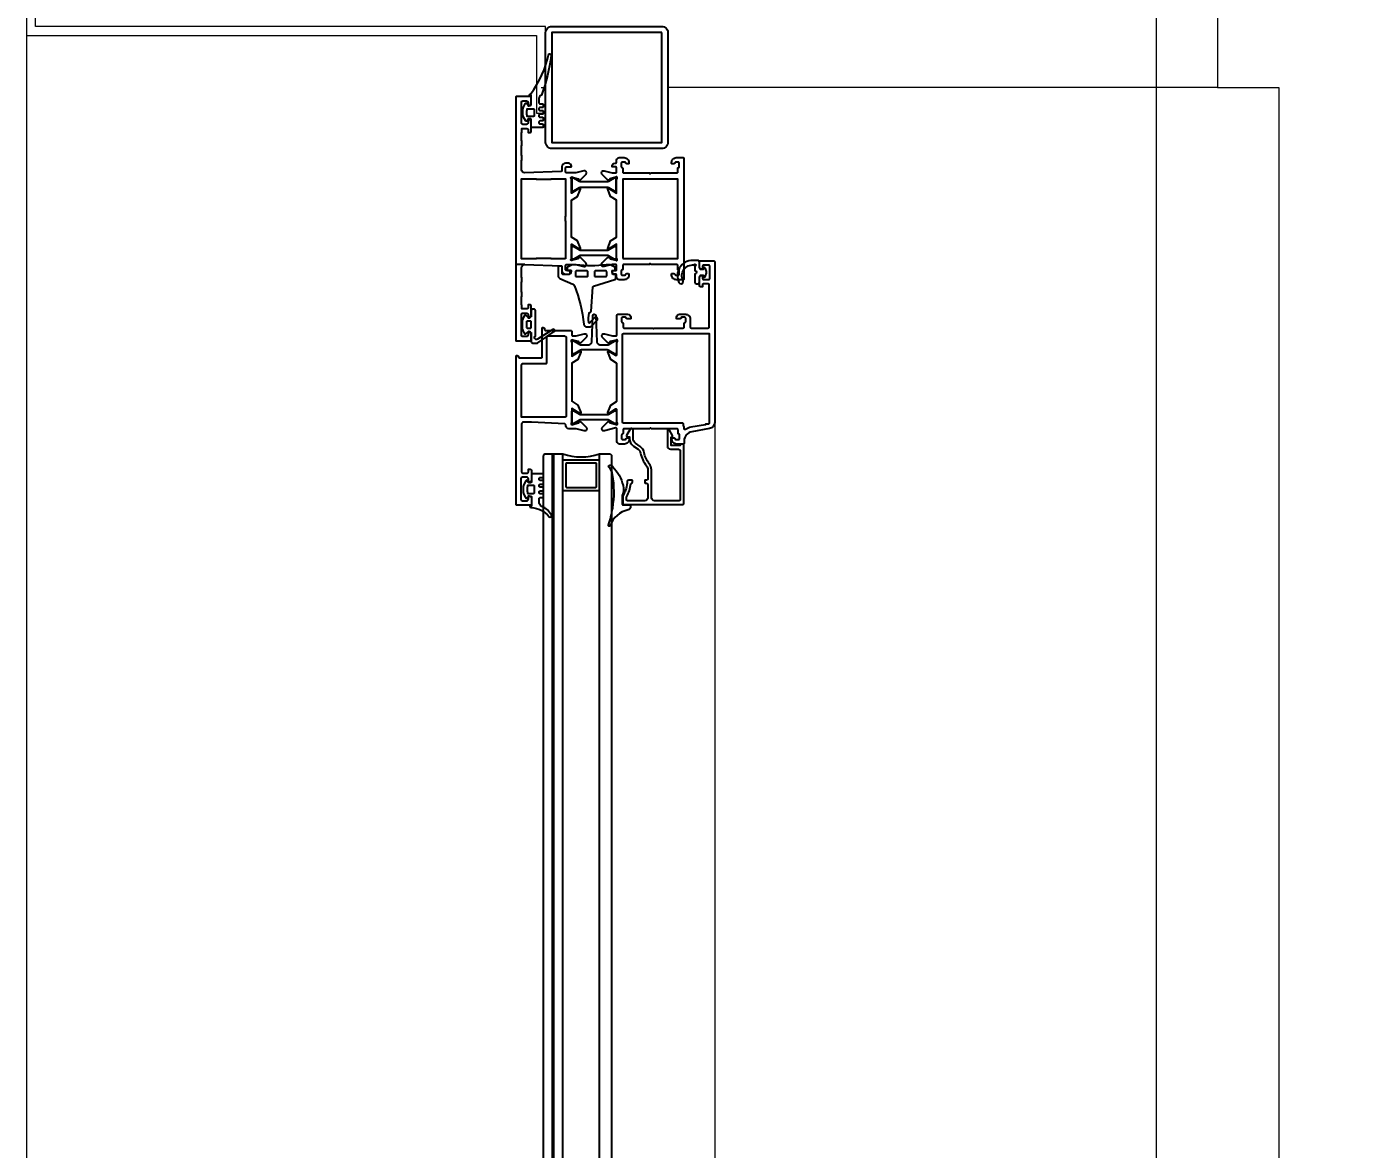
# Model space of a CAD drawing. Extents: x -1439 to 34962, y -872 to 8330.
# Drawn here: x 16783.84 to 16827.09, y 1990.7 to 2027.5 of the extents above; entities that cross this region are included whole.
import ezdxf

# ---------------------------------------------------------------- set-up
doc = ezdxf.new("R2010")
doc.units = 0
doc.linetypes.add('HIDDEN', pattern=[0.375, 0.25, -0.125])
doc.layers.get('0').update_dxf_attribs({"color": 9, "lineweight": 9})
doc.layers.get('Defpoints').update_dxf_attribs({"color": 9, "lineweight": 9})
for name, color, linetype, lineweight in [('06D', 9, 'Continuous', 9), ('10', 9, 'Continuous', 9), ('10A', 9, 'Continuous', 9), ('14', 9, 'Continuous', 9), ('15', 9, 'Continuous', 9)]:
    doc.layers.add(name, color=color, linetype=linetype, lineweight=lineweight)
doc.styles.add('MuuM_TEXT-STANDART', font='ARIALN.TTF')
doc.dimstyles.new('MuuM_DIM50', dxfattribs={"dimscale": 5, "dimtxt": 2, "dimasz": 1, "dimexe": 1, "dimexo": 1, "dimgap": 1, "dimtad": 1, "dimdec": 1, "dimrnd": 0.5, "dimdsep": 46, "dimtxsty": 'MuuM_TEXT-STANDART', "dimblk": 'ARCHTICK', "dimcen": 0, "dimdle": 0.15, "dimclrd": 256, "dimclre": 256, "dimclrt": 256, "dimadec": 0, "dimazin": 0, "dimtfac": 5, "dimtdec": 1, "dimtix": 1, "dimtmove": 2, "dimatfit": 3, "dimldrblk": 'DOT', "dimfxl": 3, "dimfxlon": 1, "dimtolj": 1, "dimlwd": -1, "dimlwe": -1, "dimarcsym": 0})

# ---------------------------------------------------------------- blocks, each defined once
blk = doc.blocks.new('ciftkanatdograma_pr2')
at = {"layer": '06D', "lineweight": 25, "ltscale": 0.5}
for p, q in [((-15.205, -0.563), (-15.205, -1.763)), ((-14.205, -0.563), (-14.205, -1.763))]:
    blk.add_line(p, q, dxfattribs=at)
at = {"layer": '06D'}
for points in [[(-0.3, 17), (-149.7, 17)], [(-7.711, -5.535), (-141.935, -5.535)], [(-1.997, -22), (-1.997, -24), (-148, -24), (-148, -22)]]:
    blk.add_lwpolyline(points, dxfattribs=at)
at = {"layer": '06D', "lineweight": 25, "ltscale": 0.5}
for points in [[(-15.762, 0.475, -0.220745), (-16.072, -0.119, 0.651907), (-16.016, -0.188, 0.176952), (-15.724, 0.128, -0.281357), (-15.581, 0.216), (-15.5, 0.216), (-15.486, 0.216), (-15.479, 0.215), (-15.472, 0.214), (-15.464, 0.211), (-15.457, 0.207), (-15.451, 0.201), (-15.446, 0.195), (-15.442, 0.188), (-15.439, 0.181), (-15.436, 0.166), (-15.436, 0.09), (-15.436, 0.087), (-15.436, 0.084), (-15.434, 0.081), (-15.433, 0.079), (-15.431, 0.076), (-15.428, 0.074), (-15.425, 0.072), (-15.422, 0.071), (-15.416, 0.07), (-15.336, 0.07), (-15.334, 0.07), (-15.331, 0.071), (-15.328, 0.072), (-15.325, 0.074), (-15.322, 0.076), (-15.32, 0.079), (-15.318, 0.081), (-15.317, 0.084), (-15.316, 0.09), (-15.316, 0.166), (-15.316, 0.173), (-15.314, 0.181), (-15.311, 0.188), (-15.307, 0.195), (-15.302, 0.201), (-15.295, 0.207), (-15.288, 0.211), (-15.281, 0.214), (-15.266, 0.216), (-15.259, 0.215), (-15.252, 0.214), (-15.244, 0.211), (-15.237, 0.207), (-15.231, 0.201), (-15.226, 0.195), (-15.222, 0.188), (-15.219, 0.181), (-15.216, 0.166), (-15.216, 0.09), (-15.216, 0.087), (-15.216, 0.084), (-15.214, 0.081), (-15.213, 0.079), (-15.211, 0.076), (-15.208, 0.074), (-15.205, 0.072), (-15.202, 0.071), (-15.196, 0.07), (-15.116, 0.07), (-15.114, 0.07), (-15.111, 0.071), (-15.108, 0.072), (-15.105, 0.074), (-15.102, 0.076), (-15.1, 0.079), (-15.098, 0.081), (-15.097, 0.084), (-15.096, 0.09), (-15.096, 0.166), (-15.096, 0.173), (-15.094, 0.181), (-15.091, 0.188), (-15.087, 0.195), (-15.082, 0.201), (-15.075, 0.207), (-15.068, 0.211), (-15.061, 0.214), (-15.046, 0.216), (-15.039, 0.215), (-15.032, 0.214), (-15.024, 0.211), (-15.017, 0.207), (-15.011, 0.201), (-15.006, 0.195), (-15.002, 0.188), (-14.999, 0.181), (-14.996, 0.166), (-14.996, 0.09), (-14.996, 0.087), (-14.996, 0.084), (-14.994, 0.081), (-14.993, 0.079), (-14.991, 0.076), (-14.988, 0.074), (-14.985, 0.072), (-14.982, 0.071), (-14.976, 0.07), (-14.896, 0.07), (-14.894, 0.07), (-14.891, 0.071), (-14.888, 0.072), (-14.885, 0.074), (-14.882, 0.076), (-14.88, 0.079), (-14.878, 0.081), (-14.877, 0.084), (-14.876, 0.09), (-14.876, 0.166), (-14.876, 0.173), (-14.874, 0.181), (-14.871, 0.188), (-14.867, 0.195), (-14.862, 0.201), (-14.855, 0.207), (-14.848, 0.211), (-14.841, 0.214), (-14.826, 0.216), (-14.819, 0.215), (-14.812, 0.214), (-14.804, 0.211), (-14.797, 0.207), (-14.791, 0.201), (-14.786, 0.195), (-14.782, 0.188), (-14.779, 0.181), (-14.776, 0.166), (-14.776, 0.09), (-14.776, 0.087), (-14.776, 0.084), (-14.774, 0.081), (-14.773, 0.079), (-14.771, 0.076), (-14.768, 0.074), (-14.765, 0.072), (-14.762, 0.071), (-14.756, 0.07), (-14.676, 0.07), (-14.674, 0.07), (-14.671, 0.071), (-14.668, 0.072), (-14.665, 0.074), (-14.662, 0.076), (-14.66, 0.078), (-14.658, 0.081), (-14.657, 0.084), (-14.656, 0.09), (-14.656, 0.428, 0.414214), (-14.686, 0.458), (-14.918, 0.458, -0.414214), (-14.948, 0.488), (-14.948, 0.553, -0.291535), (-14.936, 0.571), (-14.888, 0.591, 0.613042), (-14.886, 0.654), (-15.005, 0.717, 0.127095), (-15.068, 0.733), (-15.268, 0.733, 0.127095), (-15.33, 0.717), (-15.439, 0.66, 0.585233), (-15.439, 0.59), (-15.392, 0.565, -0.167811), (-15.388, 0.553), (-15.388, 0.488, -0.414214), (-15.418, 0.458), (-15.713, 0.458), (-15.713, 0.522, 0.394677), (-15.762, 0.475)], [(-2.211, 0.486, 0.102785), (-0.901, -0.108, -0.651907), (-0.957, -0.177, -0.057148), (-2.249, 0.138, 0.281357), (-2.392, 0.227), (-2.473, 0.227), (-2.487, 0.227), (-2.494, 0.226), (-2.501, 0.224), (-2.509, 0.221), (-2.516, 0.217), (-2.522, 0.212), (-2.527, 0.206), (-2.532, 0.199), (-2.535, 0.191), (-2.537, 0.177), (-2.537, 0.101), (-2.537, 0.098), (-2.538, 0.095), (-2.539, 0.092), (-2.54, 0.089), (-2.543, 0.087), (-2.545, 0.084), (-2.548, 0.083), (-2.551, 0.082), (-2.557, 0.081), (-2.637, 0.081), (-2.64, 0.081), (-2.643, 0.082), (-2.646, 0.083), (-2.648, 0.084), (-2.651, 0.087), (-2.653, 0.089), (-2.655, 0.092), (-2.656, 0.095), (-2.657, 0.101), (-2.657, 0.177), (-2.657, 0.184), (-2.659, 0.191), (-2.662, 0.199), (-2.666, 0.206), (-2.671, 0.212), (-2.678, 0.217), (-2.685, 0.221), (-2.692, 0.224), (-2.707, 0.227), (-2.714, 0.226), (-2.721, 0.224), (-2.729, 0.221), (-2.736, 0.217), (-2.742, 0.212), (-2.747, 0.206), (-2.752, 0.199), (-2.755, 0.191), (-2.757, 0.177), (-2.757, 0.101), (-2.757, 0.098), (-2.758, 0.095), (-2.759, 0.092), (-2.76, 0.089), (-2.763, 0.087), (-2.765, 0.084), (-2.768, 0.083), (-2.771, 0.082), (-2.777, 0.081), (-2.857, 0.081), (-2.86, 0.081), (-2.863, 0.082), (-2.866, 0.083), (-2.868, 0.084), (-2.871, 0.087), (-2.873, 0.089), (-2.875, 0.092), (-2.876, 0.095), (-2.877, 0.101), (-2.877, 0.177), (-2.877, 0.184), (-2.879, 0.191), (-2.882, 0.199), (-2.886, 0.206), (-2.891, 0.212), (-2.898, 0.217), (-2.905, 0.221), (-2.912, 0.224), (-2.927, 0.227), (-2.934, 0.226), (-2.941, 0.224), (-2.949, 0.221), (-2.956, 0.217), (-2.962, 0.212), (-2.967, 0.206), (-2.972, 0.199), (-2.975, 0.191), (-2.977, 0.177), (-2.977, 0.101), (-2.977, 0.098), (-2.978, 0.095), (-2.979, 0.092), (-2.98, 0.089), (-2.983, 0.087), (-2.985, 0.084), (-2.988, 0.083), (-2.991, 0.082), (-2.997, 0.081), (-3.077, 0.081), (-3.08, 0.081), (-3.083, 0.082), (-3.086, 0.083), (-3.088, 0.084), (-3.091, 0.087), (-3.093, 0.089), (-3.095, 0.092), (-3.096, 0.095), (-3.097, 0.101), (-3.097, 0.177), (-3.097, 0.184), (-3.099, 0.191), (-3.102, 0.199), (-3.106, 0.206), (-3.111, 0.212), (-3.118, 0.217), (-3.125, 0.221), (-3.132, 0.224), (-3.147, 0.227), (-3.154, 0.226), (-3.161, 0.224), (-3.169, 0.221), (-3.176, 0.217), (-3.182, 0.212), (-3.187, 0.206), (-3.192, 0.199), (-3.195, 0.191), (-3.197, 0.177), (-3.197, 0.101), (-3.197, 0.098), (-3.198, 0.095), (-3.199, 0.092), (-3.2, 0.089), (-3.203, 0.087), (-3.205, 0.084), (-3.208, 0.083), (-3.211, 0.082), (-3.217, 0.081), (-3.297, 0.081), (-3.3, 0.081), (-3.303, 0.082), (-3.306, 0.083), (-3.308, 0.084), (-3.311, 0.087), (-3.313, 0.089), (-3.315, 0.092), (-3.316, 0.095), (-3.317, 0.101), (-3.317, 0.439, -0.414214), (-3.287, 0.469), (-3.056, 0.469, 0.414214), (-3.026, 0.499), (-3.026, 0.564, 0.291535), (-3.037, 0.582), (-3.085, 0.602, -0.613042), (-3.088, 0.664), (-2.969, 0.727, -0.127095), (-2.906, 0.744), (-2.706, 0.744, -0.127095), (-2.643, 0.727), (-2.534, 0.67, -0.585233), (-2.534, 0.6), (-2.581, 0.576, 0.167811), (-2.586, 0.564), (-2.586, 0.499, 0.414214), (-2.556, 0.469), (-2.261, 0.469), (-2.261, 0.532, -0.394677), (-2.211, 0.486)], [(-7.807, -1.981, -0.081633), (-7.807, -1.001), (-7.807, -0.921, 0.104779), (-7.823, -0.848), (-7.883, -0.713, 0.296563), (-7.901, -0.701), (-7.967, -0.701, 0.414214), (-7.997, -0.731), (-7.997, -0.766, -0.414214), (-8.022, -0.791), (-8.102, -0.791, -0.414214), (-8.127, -0.766), (-8.127, -0.576, -0.414214), (-8.092, -0.541), (-7.877, -0.541, 0.414214), (-7.857, -0.521), (-7.857, -0.431, 0.414214), (-7.877, -0.411), (-8.167, -0.411, 0.285747), (-8.257, -0.467), (-8.448, -0.895, -0.189764), (-8.502, -0.944, -0.061836), (-9.759, -1.251, 0.380587), (-9.847, -1.351), (-9.847, -1.431, 0.203536), (-9.817, -1.503), (-9.629, -1.684, 0.999219), (-9.546, -1.598), (-9.697, -1.451, -0.950364), (-9.699, -1.411, -0.068684), (-9.399, -1.421, -0.364538), (-9.357, -1.471, 0.394287), (-9.339, -1.491), (-8.536, -1.546, -0.309555), (-8.514, -1.563), (-8.295, -2.266, 0.328426), (-8.247, -2.301), (-8.152, -2.301, 0.414214), (-8.127, -2.276), (-8.127, -2.216, -0.414214), (-8.102, -2.191), (-8.022, -2.191, -0.414214), (-7.997, -2.216), (-7.997, -2.251, 0.414214), (-7.967, -2.281), (-7.901, -2.281, 0.296563), (-7.883, -2.269), (-7.823, -2.134, 0.104779), (-7.807, -2.061), (-7.807, -1.981)]]:
    blk.add_lwpolyline(points, format="xyb", dxfattribs=at)
for points in [[(-15.273, 0.599, 0.359904), (-15.298, 0.57), (-15.298, 0.394, 0.414214), (-15.268, 0.364), (-15.068, 0.364, 0.414214), (-15.038, 0.394), (-15.038, 0.57, 0.359904), (-15.062, 0.599, 0.094739)], [(-9.485, 0.469, -0.414214), (-9.52, 0.504), (-9.52, 0.584, -0.186103), (-9.516, 0.594), (-9.476, 0.636, 0.501687), (-9.487, 0.699), (-9.576, 0.745, 0.118551), (-9.655, 0.764), (-9.885, 0.764, 0.118551), (-9.965, 0.745), (-10.053, 0.699, 0.501687), (-10.064, 0.636), (-10.024, 0.594, -0.186103), (-10.02, 0.584), (-10.02, 0.504, -0.414214), (-10.055, 0.469), (-10.335, 0.469, 0.414214), (-10.375, 0.429), (-10.375, 0.284, 0.176484), (-10.364, 0.252), (-9.991, -0.282, 0.940455), (-9.927, -0.234), (-10.245, 0.271, -0.992608), (-10.145, 0.337), (-9.305, 0.337, 0.414214), (-9.265, 0.377), (-9.265, 0.429, 0.414214), (-9.305, 0.469)], [(-14.305, -0.693, 0.414214), (-14.335, -0.663), (-15.075, -0.663, 0.414214), (-15.105, -0.693), (-15.105, -1.633, 0.414214), (-15.075, -1.663), (-14.335, -1.663, 0.414214), (-14.305, -1.633)], [(-12.717, -2.008, 0.131652), (-12.704, -2.058), (-12.596, -2.244, -0.131652), (-12.592, -2.259), (-12.592, -2.285, -0.414214), (-12.622, -2.315), (-12.982, -2.315, -0.414214), (-13.012, -2.285), (-13.012, -2.259, -0.131652), (-13.008, -2.244), (-12.901, -2.058, 0.131652), (-12.887, -2.008), (-12.887, -1.161, 0.131652), (-12.901, -1.111), (-13.008, -0.925, -0.131652), (-13.012, -0.91), (-13.012, -0.885, -0.414214), (-12.982, -0.855), (-12.622, -0.855, -0.414214), (-12.592, -0.885), (-12.592, -0.91, -0.131652), (-12.596, -0.925), (-12.704, -1.111, 0.131652), (-12.717, -1.161)], [(-12.901, -1.12), (-13.008, -0.934, -0.131652), (-13.012, -0.919), (-13.012, -0.893, -0.414214), (-12.982, -0.863), (-12.622, -0.863, -0.414214), (-12.592, -0.893), (-12.592, -0.919, -0.131652), (-12.596, -0.934), (-12.704, -1.12, 0.131652), (-12.717, -1.17), (-12.717, -2.016, 0.131652), (-12.704, -2.066), (-12.596, -2.253, -0.131652), (-12.592, -2.268), (-12.592, -2.293, -0.414214), (-12.622, -2.323), (-12.982, -2.323, -0.414214), (-13.012, -2.293), (-13.012, -2.268, -0.131652), (-13.008, -2.253), (-12.901, -2.066, 0.131652), (-12.887, -2.016), (-12.887, -1.17, 0.131652)], [(-10.335, -1.676, 0.403142), (-10.431, -1.775), (-10.431, -2.016, 0.131652), (-10.417, -2.066), (-10.31, -2.253, -0.131652), (-10.306, -2.268), (-10.306, -2.293, -0.414214), (-10.336, -2.323), (-10.696, -2.323, -0.414214), (-10.726, -2.293), (-10.726, -2.268, -0.131652), (-10.722, -2.253), (-10.614, -2.066, 0.131652), (-10.601, -2.016), (-10.601, -1.17, 0.131652), (-10.614, -1.12), (-10.722, -0.934, -0.131652), (-10.726, -0.919), (-10.726, -0.893, -0.414214), (-10.696, -0.863), (-10.336, -0.863, -0.414214), (-10.306, -0.893), (-10.306, -0.919, -0.131652), (-10.31, -0.934), (-10.417, -1.12, 0.131652), (-10.431, -1.17), (-10.431, -1.411, 0.403142), (-10.335, -1.511), (-9.479, -1.543, -0.962756), (-9.479, -1.643)], [(-7.335, -2.006, 0.131652), (-7.322, -2.056), (-7.215, -2.243, -0.131652), (-7.21, -2.258), (-7.21, -2.283, -0.414214), (-7.24, -2.313), (-7.6, -2.313, -0.414214), (-7.63, -2.283), (-7.63, -2.258, -0.131652), (-7.626, -2.243), (-7.519, -2.056, 0.131652), (-7.505, -2.006), (-7.505, -1.16, 0.131652), (-7.519, -1.11), (-7.626, -0.924, -0.131652), (-7.63, -0.909), (-7.63, -0.883, -0.414214), (-7.6, -0.853), (-7.24, -0.853, -0.414214), (-7.21, -0.883), (-7.21, -0.909, -0.131652), (-7.215, -0.924), (-7.322, -1.11, 0.131652), (-7.335, -1.16)], [(-5.265, -2.006, -0.131652), (-5.278, -2.056), (-5.386, -2.243, 0.131652), (-5.39, -2.258), (-5.39, -2.283, 0.414214), (-5.36, -2.313), (-5, -2.313, 0.414214), (-4.97, -2.283), (-4.97, -2.258, 0.131652), (-4.974, -2.243), (-5.081, -2.056, -0.131652), (-5.095, -2.006), (-5.095, -1.16, -0.131652), (-5.081, -1.11), (-4.974, -0.924, 0.131652), (-4.97, -0.909), (-4.97, -0.883, 0.414214), (-5, -0.853), (-5.36, -0.853, 0.414214), (-5.39, -0.883), (-5.39, -0.909, 0.131652), (-5.386, -0.924), (-5.278, -1.11, -0.131652), (-5.265, -1.16)], [(-8.197, -1.349, 0.414214), (-8.167, -1.379), (-8.037, -1.379, 0.414214), (-8.007, -1.349), (-8.007, -1.009, 0.414214), (-8.037, -0.979), (-8.167, -0.979, 0.414214), (-8.197, -1.009)], [(-8.197, -1.969, 0.414214), (-8.167, -1.999), (-8.037, -1.999, 0.414214), (-8.007, -1.969), (-8.007, -1.629, 0.414214), (-8.037, -1.599), (-8.167, -1.599, 0.414214), (-8.197, -1.629)], [(-15.675, -2.533), (-15.675, -2.753, -0.414214), (-15.705, -2.783), (-15.743, -2.783, -0.356389), (-15.841, -2.703, 0.262181), (-16.355, -2.11, -0.316752), (-16.375, -2.082, -0.499585), (-16.336, -2.053, 0.048291), (-15.781, -2.195, 0.086497), (-14.682, -2.192, 0.16681), (-14.454, -2.08, -0.169383), (-14.434, -2.066), (-14.421, -2.063, -0.513067), (-14.374, -2.129, -0.159858), (-14.949, -2.509, -0.178819), (-15.315, -2.527), (-15.335, -2.517, 0.13005), (-15.384, -2.503), (-15.645, -2.503, 0.414214)]]:
    blk.add_lwpolyline(points, format="xyb", close=True, dxfattribs=at)
blk.add_arc((-12.255, -1.163), 1.85, 161.0754, 198.9246, dxfattribs=at)
at = {"layer": '10', "lineweight": 25, "ltscale": 0.5}
blk.add_line((-7.804, 0.681), (-7.804, 0.977), dxfattribs=at)
for points in [[(-13.061, -0.657, 0.459137), (-13.025, -0.629), (-12.971, 0.465), (-12.971, 0.735, 0.414214), (-13.021, 0.785), (-14.601, 0.785, 0.414214), (-14.631, 0.755), (-14.631, 0.595, 0.414214), (-14.601, 0.565), (-14.501, 0.565), (-14.501, 0.515, -0.414214), (-14.551, 0.465), (-14.861, 0.465, -0.414214), (-14.931, 0.535), (-14.931, 0.555, -0.414214), (-14.921, 0.565), (-14.821, 0.565, 0.414214), (-14.771, 0.615), (-14.771, 0.765, 0.414214), (-14.821, 0.815), (-15.491, 0.815, 0.414214), (-15.541, 0.765), (-15.541, 0.615, 0.414214), (-15.491, 0.565), (-15.391, 0.565, -0.414214), (-15.381, 0.555), (-15.381, 0.535, -0.414214), (-15.451, 0.465), (-15.671, 0.465, -0.414214), (-15.681, 0.475), (-15.681, 0.955, -0.414214), (-15.671, 0.965), (-10.806, 0.965, -0.535184), (-10.783, 0.931), (-10.801, 0.887), (-10.831, 0.887, 0.414214), (-10.861, 0.857), (-10.861, 0.145, 0.414214), (-10.831, 0.115), (-9.886, 0.115, -0.535184), (-9.863, 0.081), (-9.873, 0.056, -0.302776), (-9.901, 0.037), (-9.931, 0.037, 0.414214), (-9.961, 0.007), (-9.961, -0.825, -0.414214), (-9.991, -0.855), (-10.109, -0.855, 0.414214), (-10.139, -0.885), (-10.139, -1), (-10.069, -1.261, -0.700084), (-10.177, -1.336), (-10.195, -1.324), (-10.366, -1.151, -0.607471), (-10.351, -1.091, 0.283637), (-10.328, -1.069), (-10.279, -0.885, 1.229391), (-10.329, -0.855), (-10.803, -0.855), (-10.641, -1.121, -0.859449), (-10.671, -1.147), (-10.916, -1.054), (-11.038, -0.855), (-12.282, -0.855), (-12.404, -1.054), (-12.649, -1.147, -0.859449), (-12.679, -1.121), (-12.517, -0.855), (-12.991, -0.855, 1.229391), (-13.041, -0.885), (-12.992, -1.069, 0.283637), (-12.97, -1.091, -0.607471), (-12.954, -1.151), (-13.125, -1.324), (-13.143, -1.336, -0.700084), (-13.251, -1.261), (-13.181, -1), (-13.181, -0.755, -0.474196), (-13.061, -0.657)], [(-4.38, -2.325, -0.414222), (-4.3, -2.405), (-4.3, -2.575, -0.414214), (-4.45, -2.725), (-4.49, -2.725, -0.414214), (-4.5, -2.715), (-4.5, -2.654, -0.366034), (-4.475, -2.624, 0.365977), (-4.45, -2.595), (-4.45, -2.505, 0.414214), (-4.48, -2.475), (-4.59, -2.475, 0.365977), (-4.62, -2.5, -0.365977), (-4.649, -2.525), (-4.77, -2.525, 0.414214), (-4.8, -2.555), (-4.8, -3.395), (-4.83, -3.425), (-4.8, -3.455), (-4.8, -4.295, 0.414214), (-4.77, -4.325), (-4.649, -4.325, -0.365977), (-4.62, -4.35, 0.365977), (-4.59, -4.375), (-4.48, -4.375, 0.414214), (-4.45, -4.345), (-4.45, -4.255, 0.365977), (-4.475, -4.225, -0.366034), (-4.5, -4.195), (-4.5, -4.135, -0.414214), (-4.49, -4.125), (-4.45, -4.125, -0.414214), (-4.3, -4.275), (-4.3, -4.515, -0.414214), (-4.31, -4.525), (-8.29, -4.525, -0.414214), (-8.3, -4.515), (-8.3, -4.275, -0.414214), (-8.15, -4.125), (-8.11, -4.125, -0.414214), (-8.1, -4.135), (-8.1, -4.195, -0.366034), (-8.125, -4.225, 0.365977), (-8.15, -4.255), (-8.15, -4.345, 0.414214), (-8.12, -4.375), (-8.01, -4.375, 0.365977), (-7.98, -4.35, -0.365977), (-7.951, -4.325), (-7.83, -4.325, 0.414214), (-7.8, -4.295), (-7.8, -3.455), (-7.77, -3.425), (-7.8, -3.395), (-7.8, -2.555, 0.414214), (-7.83, -2.525), (-7.951, -2.525, -0.365977), (-7.98, -2.5, 0.365977), (-8.01, -2.475), (-8.12, -2.475, 0.414214), (-8.15, -2.505), (-8.15, -2.595, 0.365977), (-8.125, -2.624, -0.366034), (-8.1, -2.654), (-8.1, -2.715, -0.414214), (-8.11, -2.725), (-8.15, -2.725, -0.414214), (-8.3, -2.575), (-8.3, -2.405, -0.414214), (-8.22, -2.325), (-8.15, -2.325, 0.414214), (-8.12, -2.295), (-8.12, -2.275, -0.414214), (-8.02, -2.175), (-8.01, -2.175, -0.414214), (-8, -2.185), (-8, -2.295, 0.414214), (-7.97, -2.325), (-7.83, -2.325, 0.414214), (-7.8, -2.295), (-7.8, -2.179), (-7.87, -1.918, -0.700084), (-7.762, -1.843), (-7.744, -1.856), (-7.573, -2.029, -0.607471), (-7.589, -2.089, 0.283637), (-7.611, -2.11), (-7.661, -2.294, 1.229391), (-7.61, -2.325), (-7.136, -2.325), (-7.298, -2.06, -0.713664), (-7.273, -2.031), (-7.024, -2.125), (-6.902, -2.325), (-5.698, -2.325), (-5.576, -2.125), (-5.327, -2.031, -0.713664), (-5.302, -2.06), (-5.464, -2.325), (-4.99, -2.325, 1.229391), (-4.939, -2.294), (-4.989, -2.11, 0.283637), (-5.011, -2.089, -0.607471), (-5.027, -2.029), (-4.856, -1.856), (-4.838, -1.843, -0.700084), (-4.73, -1.918), (-4.8, -2.179), (-4.8, -2.295, 0.414214), (-4.77, -2.325), (-4.63, -2.325, 0.414214), (-4.6, -2.295), (-4.6, -2.185, -0.414214), (-4.59, -2.175), (-4.58, -2.175, -0.414214), (-4.48, -2.275), (-4.48, -2.295, 0.414214), (-4.45, -2.325), (-4.38, -2.325)]]:
    blk.add_lwpolyline(points, format="xyb", dxfattribs=at)
for points in [[(-9.12, 0.775), (-9.12, 0.785), (-8.853, 0.785), (-8.853, 0.775), (-8.703, 0.775), (-8.703, 0.785), (-8.373, 0.785), (-8.373, 0.775), (-8.223, 0.775), (-8.223, 0.785), (-7.904, 0.785, -0.425337), (-7.804, 0.682), (-7.849, -0.506, -0.403083), (-7.879, -0.535), (-8, -0.535, 0.414214), (-8.12, -0.655), (-8.12, -0.745, 0.414214), (-8.02, -0.845), (-8.01, -0.845, 0.414214), (-8, -0.835), (-8, -0.685, -0.414214), (-7.97, -0.655), (-7.83, -0.655, -0.414214), (-7.8, -0.685), (-7.8, -0.99), (-7.87, -1.251, 0.700084), (-7.762, -1.326), (-7.744, -1.314), (-7.573, -1.141, 0.607471), (-7.589, -1.081, -0.283637), (-7.611, -1.059), (-7.661, -0.875, -1.229391), (-7.61, -0.845), (-7.136, -0.845), (-7.299, -1.111, 0.859449), (-7.268, -1.137), (-7.024, -1.044), (-6.902, -0.845), (-5.698, -0.845), (-5.576, -1.044), (-5.332, -1.137, 0.859449), (-5.301, -1.111), (-5.464, -0.845), (-4.99, -0.845, -1.229391), (-4.939, -0.875), (-4.989, -1.059, -0.283637), (-5.011, -1.081, 0.607471), (-5.027, -1.141), (-4.856, -1.314), (-4.838, -1.326, 0.700084), (-4.73, -1.251), (-4.8, -0.99), (-4.8, -0.685, -0.414214), (-4.77, -0.655), (-4.63, -0.655, -0.414214), (-4.6, -0.685), (-4.6, -0.835, 0.414214), (-4.59, -0.845), (-4.58, -0.845, 0.414214), (-4.48, -0.745), (-4.48, -0.655, 0.414214), (-4.6, -0.535), (-4.721, -0.535, -0.403083), (-4.751, -0.506), (-4.796, 0.682, -0.425337), (-4.696, 0.785), (-4.377, 0.785), (-4.377, 0.775), (-4.227, 0.775), (-4.227, 0.785), (-3.897, 0.785), (-3.897, 0.775), (-3.747, 0.775), (-3.747, 0.785), (-3.48, 0.785), (-3.48, 0.775), (-3.35, 0.775), (-3.35, 0.605, -0.414214), (-3.38, 0.575), (-3.48, 0.575), (-3.48, 0.525, 0.414214), (-3.43, 0.475), (-3.12, 0.475, 0.414214), (-3.05, 0.545), (-3.05, 0.565, 0.414214), (-3.06, 0.575), (-3.16, 0.575, -0.414214), (-3.21, 0.625), (-3.21, 0.745, -0.414214), (-3.16, 0.795), (-2.49, 0.795, -0.414214), (-2.44, 0.745), (-2.44, 0.625, -0.414214), (-2.49, 0.575), (-2.59, 0.575, 0.414214), (-2.6, 0.565), (-2.6, 0.545, 0.414214), (-2.53, 0.475), (-2.31, 0.475, 0.414214), (-2.3, 0.485), (-2.3, 0.965, 0.414214), (-2.31, 0.975), (-10.29, 0.975, 0.414214), (-10.3, 0.965), (-10.3, 0.485, 0.414214), (-10.29, 0.475), (-10.07, 0.475, 0.414214), (-10, 0.545), (-10, 0.565, 0.414214), (-10.01, 0.575), (-10.11, 0.575, -0.414214), (-10.16, 0.625), (-10.16, 0.745, -0.414214), (-10.11, 0.795), (-9.44, 0.795, -0.414214), (-9.39, 0.745), (-9.39, 0.625, -0.414214), (-9.44, 0.575), (-9.54, 0.575, 0.414214), (-9.55, 0.565), (-9.55, 0.545, 0.414214), (-9.48, 0.475), (-9.17, 0.475, 0.414214), (-9.12, 0.525), (-9.12, 0.575), (-9.22, 0.575, -0.414214), (-9.25, 0.605), (-9.25, 0.775)], [(-11.031, -0.035), (-10.191, -0.035, -0.414214), (-10.141, -0.085), (-10.141, -0.625, -0.414214), (-10.191, -0.675), (-12.751, -0.675, -0.414214), (-12.801, -0.625), (-12.801, 0.785), (-11.091, 0.785, -0.414214), (-11.041, 0.735), (-11.041, -0.025, 0.414214)], [(-9.68, 0.474, 0.414214), (-9.655, 0.499), (-9.655, 0.599, 0.414214), (-9.68, 0.624), (-9.86, 0.624, 0.414214), (-9.885, 0.599), (-9.885, 0.499, 0.414214), (-9.86, 0.474)], [(-2.721, 0.61, -0.359904), (-2.697, 0.581), (-2.697, 0.405, -0.414214), (-2.727, 0.375), (-2.927, 0.375, -0.414214), (-2.957, 0.405), (-2.957, 0.581, -0.359904), (-2.932, 0.61, -0.094739)], [(0, -3.8, -0.414214), (-0.2, -4), (-3.8, -4, -0.414214), (-4, -3.8), (-4, -0.2, -0.414214), (-3.8, 0), (-0.2, 0, -0.414214), (0, -0.2)], [(-13.332, -2.535, -0.365977), (-13.361, -2.51, 0.365977), (-13.391, -2.485), (-13.501, -2.485, 0.414214), (-13.531, -2.515), (-13.531, -2.605, 0.365977), (-13.506, -2.634, -0.366034), (-13.481, -2.664), (-13.481, -2.725, -0.414214), (-13.491, -2.735), (-13.531, -2.735, -0.414214), (-13.681, -2.585), (-13.681, -2.415, -0.414214), (-13.601, -2.335), (-13.181, -2.335, 0.493043), (-13.152, -2.297), (-13.251, -1.928, -0.700084), (-13.143, -1.853), (-13.125, -1.866), (-12.954, -2.039, -0.607471), (-12.97, -2.099, 0.283637), (-12.992, -2.12), (-13.041, -2.304, 1.229391), (-12.991, -2.335), (-12.57, -2.335, 0.585524), (-12.545, -2.289), (-12.678, -2.07, -0.713664), (-12.654, -2.041), (-12.404, -2.135), (-12.291, -2.32, 0.261412), (-12.266, -2.335), (-11.054, -2.335, 0.261412), (-11.029, -2.32), (-10.916, -2.135), (-10.666, -2.041, -0.713664), (-10.642, -2.07), (-10.775, -2.289, 0.585524), (-10.75, -2.335), (-10.329, -2.335, 1.229391), (-10.279, -2.304), (-10.328, -2.12, 0.283637), (-10.351, -2.099, -0.607471), (-10.366, -2.039), (-10.195, -1.866), (-10.177, -1.853, -0.700084), (-10.069, -1.928), (-10.139, -2.189), (-10.139, -2.305, 0.414214), (-10.109, -2.335), (-9.461, -2.335, -0.414214), (-9.431, -2.365), (-9.431, -2.685, -0.414222), (-9.531, -2.785), (-9.571, -2.785, -0.414214), (-9.581, -2.775), (-9.581, -2.664, -0.366034), (-9.556, -2.634, 0.365977), (-9.531, -2.605), (-9.531, -2.515, 0.414214), (-9.561, -2.485), (-9.671, -2.485, 0.365977), (-9.7, -2.51, -0.365977), (-9.73, -2.535), (-9.851, -2.535, 0.414214), (-9.881, -2.565), (-9.881, -3.505), (-9.911, -3.535), (-9.881, -3.565), (-9.881, -4.505, 0.414214), (-9.851, -4.535), (-9.73, -4.535, -0.365977), (-9.7, -4.56, 0.365977), (-9.671, -4.585), (-9.561, -4.585, 0.414214), (-9.531, -4.555), (-9.531, -4.465, 0.365977), (-9.556, -4.435, -0.366034), (-9.581, -4.405), (-9.581, -4.295, -0.414214), (-9.571, -4.285), (-9.531, -4.285, -0.414214), (-9.431, -4.385), (-9.431, -4.585, -0.414214), (-9.581, -4.735), (-9.851, -4.735, 0.414214), (-9.881, -4.765), (-9.881, -5.325, 0.414214), (-9.851, -5.355), (-8.461, -5.355, 0.414214), (-8.431, -5.325), (-8.431, -5.165, 0.414214), (-8.461, -5.135), (-8.531, -5.135), (-8.531, -5.085, -0.414214), (-8.481, -5.035), (-8.226, -5.035, -0.414214), (-8.156, -5.105), (-8.156, -5.125, -0.414214), (-8.166, -5.135), (-8.241, -5.135, 0.414214), (-8.291, -5.185), (-8.291, -5.325, 0.414214), (-8.241, -5.375), (-7.871, -5.375, 0.414214), (-7.821, -5.325), (-7.821, -5.185, 0.414214), (-7.871, -5.135), (-7.946, -5.135, -0.414214), (-7.956, -5.125), (-7.956, -5.105, -0.414214), (-7.886, -5.035), (-7.711, -5.035, -0.414214), (-7.681, -5.065), (-7.681, -5.505, -0.414214), (-7.711, -5.535), (-12.981, -5.535, -0.363975), (-13.178, -5.369), (-13.281, -4.783, 0.36397), (-13.577, -4.535), (-13.651, -4.535, -0.414214), (-13.681, -4.505), (-13.681, -4.285, -0.414214), (-13.531, -4.135), (-13.491, -4.135, -0.414214), (-13.481, -4.145), (-13.481, -4.205, -0.366034), (-13.506, -4.235, 0.365977), (-13.531, -4.265), (-13.531, -4.355, 0.414214), (-13.501, -4.385), (-13.391, -4.385, 0.365977), (-13.361, -4.36, -0.365977), (-13.332, -4.335), (-13.211, -4.335, 0.414214), (-13.181, -4.305), (-13.181, -3.465), (-13.151, -3.435), (-13.181, -3.405), (-13.181, -2.565, 0.414214), (-13.211, -2.535)], [(-14.862, -3.314), (-14.862, -3.274, 0.414214), (-14.892, -3.244), (-14.932, -3.244, 0.414214), (-14.962, -3.274), (-14.962, -3.294, -0.414214), (-15.012, -3.344), (-15.442, -3.344, -0.414214), (-15.542, -3.244), (-15.542, -2.695, -0.414214), (-15.492, -2.645), (-15.44, -2.645, -0.127567), (-15.406, -2.653, 0.09888), (-14.988, -2.787, -0.367727), (-14.962, -2.816, 0.399482), (-14.932, -2.844), (-14.892, -2.844, 0.414214), (-14.862, -2.814), (-14.862, -2.723, 0.400329), (-14.909, -2.673, -0.114933), (-15.346, -2.55, 0.127017), (-15.443, -2.525), (-15.632, -2.525, 0.414214), (-15.662, -2.555), (-15.662, -4.495, 0.414214), (-15.632, -4.525), (-13.712, -4.525, 0.414214), (-13.682, -4.495), (-13.682, -4.435, 0.414214), (-13.712, -4.405), (-13.732, -4.405), (-13.732, -4.105), (-13.462, -4.105), (-13.441, -4.14, 0.414214), (-13.4, -4.151), (-13.23, -4.052, 0.767327), (-13.248, -3.985), (-13.752, -3.985, 0.414214), (-13.852, -4.085), (-13.852, -4.355, -0.414214), (-13.902, -4.405), (-15.492, -4.405, -0.414214), (-15.542, -4.355), (-15.542, -3.564, -0.414214), (-15.442, -3.464), (-14.528, -3.464, 0.172094), (-14.326, -3.393, -0.126051), (-13.966, -3.227, 0.197455), (-13.761, -3.096), (-13.653, -2.941, -0.244698), (-13.505, -2.865), (-13.226, -2.865, 0.767327), (-13.199, -2.763), (-13.397, -2.649, 0.57735), (-13.442, -2.675), (-13.442, -2.745), (-13.505, -2.745, 0.244698), (-13.751, -2.873), (-13.854, -3.027, -0.197455), (-13.982, -3.109, 0.126051), (-14.397, -3.3, -0.178336), (-14.528, -3.344), (-14.832, -3.344, -0.414214)], [(-12.98, -5.355, -0.207097), (-13.031, -5.333), (-13.031, -5.235), (-13.049, -5.235), (-13.133, -4.756, 0.106114), (-13.205, -4.581, -0.602221), (-13.18, -4.535), (-13.131, -4.535, 0.162278), (-13.071, -4.515), (-13.031, -4.515, 0.414214), (-13.001, -4.485), (-13.001, -2.565, -0.414214), (-12.951, -2.515), (-10.111, -2.515, -0.414214), (-10.061, -2.565), (-10.061, -5.355)], [(-7.901, -5.154), (-7.961, -5.154), (-7.961, -5.074, -0.236068), (-7.881, -5.034), (-7.716, -5.034, 0.414214), (-7.666, -4.984), (-7.666, -4.813, 0.557109), (-8.389, -4.365, 0.284432), (-8.431, -4.433, 0.557109), (-8.322, -4.5, -0.59685), (-7.819, -4.855, -2.161979), (-7.853, -4.884), (-7.996, -4.884, -1), (-8.116, -4.884), (-8.381, -4.884, 0.414214), (-8.431, -4.934), (-8.431, -4.984, 0.414214), (-8.381, -5.034), (-8.231, -5.034, -0.236068), (-8.151, -5.074), (-8.151, -5.154), (-8.211, -5.154), (-8.211, -5.188, 0.323522), (-8.176, -5.235), (-8.083, -5.266, 0.019238), (-8.076, -5.268), (-8.036, -5.268, 0.019238), (-8.028, -5.266), (-7.935, -5.235, 0.323522), (-7.901, -5.188)]]:
    blk.add_lwpolyline(points, format="xyb", close=True, dxfattribs=at)
for points in [[(-7.61, -0.655), (-7.61, -0.185), (-7.6, -0.185), (-7.6, 0.315), (-7.61, 0.315), (-7.61, 0.785), (-4.99, 0.785), (-4.99, 0.315), (-5, 0.315), (-5, -0.185), (-4.99, -0.185), (-4.99, -0.655), (-6.225, -0.655), (-6.225, -0.635), (-6.375, -0.635), (-6.375, -0.655)], [(-0.2, -3.8), (-0.2, -0.2), (-3.8, -0.2), (-3.8, -3.8)], [(-7.6, -2.525), (-7.6, -4.325), (-5, -4.325), (-5, -2.525)]]:
    blk.add_lwpolyline(points, close=True, dxfattribs=at)
blk.add_arc((-9.561, -4.455), 0.03, 0, 80.4059, dxfattribs=at)
at = {"layer": '15', "lineweight": 25, "ltscale": 0.5}
for p, q in [((-67.217, 0.074), (-16.78, 0.075)), ((-16.78, 0.075), (-14.055, 0.075)), ((-14.005, 0.025), (-14.055, 0.075)), ((-14.005, 0.025), (-14.005, -0.563)), ((-67.217, -0.226), (-16.78, -0.225)), ((-67.217, -0.264), (-16.78, -0.263)), ((-16.78, -0.225), (-14.005, -0.225)), ((-16.78, -0.263), (-14.005, -0.263)), ((-67.217, -0.564), (-16.78, -0.563)), ((-16.78, -0.563), (-14.005, -0.563)), ((-66.568, -1.764), (-16.78, -1.763)), ((-66.568, -2.164), (-16.78, -2.163)), ((-16.78, -1.763), (-14.005, -1.763)), ((-16.78, -2.163), (-14.055, -2.163)), ((-16.78, -2.163), (-14.511, -2.163)), ((-14.005, -2.113), (-14.055, -2.163)), ((-14.005, -1.763), (-14.005, -2.113))]:
    blk.add_line(p, q, dxfattribs=at)
blk = doc.blocks.new('_ArchTick')
at = {"color": 0, "linetype": 'ByBlock', "const_width": 0.15}
blk.add_lwpolyline([(-0.5, -0.5), (0.5, 0.5)], dxfattribs=at)
blk = doc.blocks.new('*D738')
at = {"transparency": 16777216}
for p, q in [((16822.838, 1980.829), (16822.838, 1974.829)), ((17069.967, 1980.829), (17069.967, 1974.829)), ((17070.717, 1979.829), (16822.088, 1979.829))]:
    blk.add_line(p, q, dxfattribs=at)
at = {"layer": 'Defpoints', "color": 0, "transparency": 16777216}
for p in [(17069.967, 2027.5), (16822.838, 2025.503), (16822.838, 1979.829)]:
    blk.add_point(p, dxfattribs=at)
at = {"transparency": 16777216, "xscale": 5, "yscale": 5, "zscale": 5, "rotation": 180}
blk.add_blockref('_ArchTick', (16822.838, 1979.829), dxfattribs=at)
at = {"transparency": 16777216, "xscale": 5, "yscale": 5, "zscale": 5}
blk.add_blockref('_ArchTick', (17069.967, 1979.829), dxfattribs=at)
at = {"transparency": 16777216, "insert": (16946.403, 1989.849), "char_height": 10, "attachment_point": 5, "style": 'MuuM_TEXT-STANDART'}
blk.add_mtext('\\A1;247', dxfattribs=at)
blk = doc.blocks.new('_Dot')
at = {"color": 0, "linetype": 'ByBlock', "lineweight": -2}
blk.add_line((-0.5, 0), (-1, 0), dxfattribs=at)
at = {"color": 0, "linetype": 'ByBlock', "const_width": 0.5}
blk.add_lwpolyline([(-0.25, 0, 1), (0.25, 0, 1)], format="xyb", close=True, dxfattribs=at)

msp = doc.modelspace()

# ---------------------------------------------------------------- linework, layer by layer
msp.add_lwpolyline([(16822.838, 2869.5), (17296.809, 2869.236), (17297.309, 1720.484), (16885.041, 1720.5), (16885.041, 1794.5), (16820.838, 1794.5), (16820.838, 2410.5), (16882.838, 2410.5), (16882.838, 2494.5), (16822.838, 2494.5), (16822.838, 2869.5)])
at = {"layer": '10A'}
msp.add_lwpolyline([(16790.637, 2035.9), (16790.338, 2035.9), (16790.338, 2032.2), (16783.838, 2032.2), (16783.838, 2027.2), (16800.538, 2027.2), (16800.538, 2024.657), (16800.838, 2024.656), (16800.838, 2027.5), (16784.137, 2027.5), (16784.137, 2031.9), (16790.639, 2031.9), (16790.637, 2035.9)], dxfattribs=at)
at = {"layer": '14'}
for points in [[(16822.838, 2097.5), (16822.838, 2025.5), (16804.838, 2025.5)], [(16800.689, 2025.5), (16800.838, 2025.5)]]:
    msp.add_lwpolyline(points, dxfattribs=at)

# ---------------------------------------------------------------- block references
at = {"layer": '10', "linetype": 'HIDDEN', "rotation": 90}
msp.add_blockref('ciftkanatdograma_pr2', (16800.838, 2027.5), dxfattribs=at)

# ---------------------------------------------------------------- dimensions: what is measured, and where the dimension line sits
dim = msp.add_linear_dim(base=(16822.838, 1979.829), p1=(17069.967, 2027.5), p2=(16822.838, 2025.503), dimstyle='MuuM_DIM50', override={"dimfxl": 0.2})
dim.commit()
dim.dimension.update_dxf_attribs({"geometry": '*D738', "text_midpoint": (16946.403, 1989.849)})

doc.saveas('drawing.dxf')
